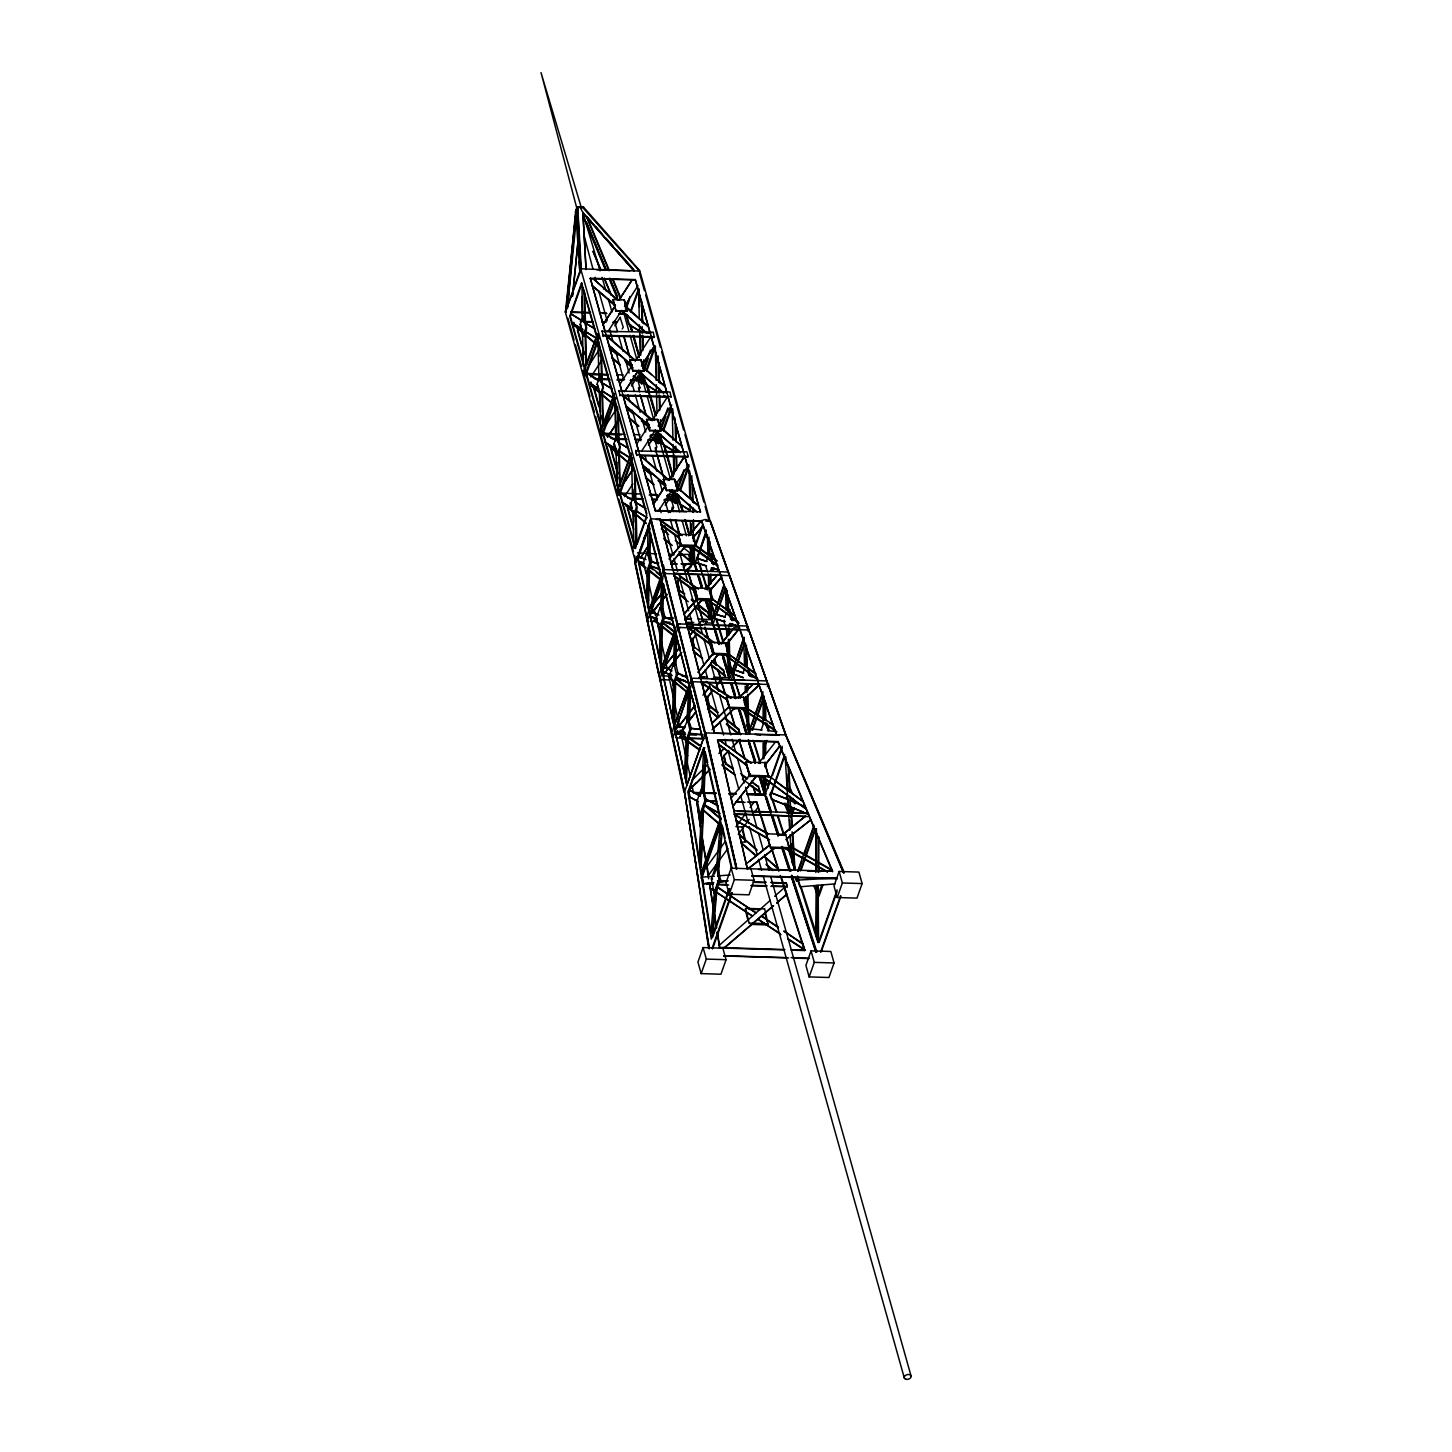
<?xml version="1.0" encoding="UTF-8"?>
<svg xmlns="http://www.w3.org/2000/svg" width="1452" height="1452" viewBox="0 0 1452 1452"><rect width="100%" height="100%" fill="white"/><g stroke="black" fill="none" stroke-linecap="round" stroke-linejoin="round"><path stroke-width="1.5" d="M765.694 781.684L764.787 789.398L763.099 783.771L763.099 777.001M763.099 758.96L763.099 743.17L765.385 744.567L766.837 740.429M761.175 729.993L763.117 724.53L763.135 695.798M765.694 789.398L763.988 783.771L764.006 776.13L768.144 787.71L765.585 779.325M764.006 758.543L764.006 743.17M764.024 717.941L764.024 695.98L757.472 714.529M764.787 789.398L764.787 778.127M764.805 766.837L764.805 762.336M764.805 755.73L764.805 741.046M764.823 720.265L764.823 700.009M765.712 766.511L765.712 762.173M765.712 753.642L765.712 741.046L764.478 744.567M765.73 720.283L765.73 702.405M836.987 891.909L819.146 942.366L817.966 942.402L818.129 885.266L818.565 942.384L837.132 889.822M818.166 872.343L818.293 836.969M818.783 871.799L818.892 836.842M672.512 720.41L673.292 683.892L673.637 685.344L670.007 673.855L673.801 663.11L675.997 664.726L677.993 673.165L687.667 677.449M674.254 638.971L673.674 666.159L674.726 663.165M673.928 696.833L674.218 683.946M673.764 726.2L674.708 682.313L677.267 677.739L686.814 681.968L676.342 677.685L677.267 677.739M675.089 664.671L675.725 634.687M674.69 726.254L675.616 682.367M675.997 664.726L676.632 634.742M646.467 598.932L647.211 572.251L647.538 573.613L645.995 573.522L643.418 562.523L647.211 551.778L648.754 551.869L651.331 562.886L647.538 573.613M647.701 554.864L647.882 526.005L650.877 519.326L664.726 573.613L663.873 574.284M647.81 583.395L648.118 572.269M649.226 532.739L649.425 526.096M647.592 607.099L648.608 570.582L651.168 566.008L660.515 569.529M648.445 608.878L649.516 570.636L648.608 570.582M657.593 563.63L651.912 561.488L650.006 553.375L650.569 533.156M659.335 656.976L660.152 627.754L660.478 629.152L658.954 629.061L656.377 618.044L660.17 607.317L661.695 607.408L664.272 618.407L660.478 629.152M660.696 608.279L661.459 581.562M660.823 636.702L661.077 627.808M660.406 666.849L661.549 626.121L664.108 621.547L673.456 625.05L663.183 621.492L664.108 621.547M661.332 666.686L662.475 626.175M672.421 619.877L664.853 617.027L662.965 608.896L663.655 584.212M576.39 218.653L567.405 308.296L576.281 209.306L565.372 312.198L635.813 562.813L634.742 555.844M702.804 810.234L701.08 867.171L699.701 858.404L700.59 836.443M701.135 823.266L701.497 814.481M702.677 785.713L703.494 765.494M703.458 793.99L705.182 751.827L707.687 762.627M701.08 867.171L703.657 804.444M704.002 795.714L705.618 756.256M684.418 773.698L686.052 740.792L686.379 742.19L682.876 731.118L688.194 718.722L690.771 729.739L686.379 742.19M688.502 691.279L686.977 722.188L687.885 722.225M685.29 774.642L686.07 758.87M688.429 711.208L688.974 700.173M685.616 779.234L687.613 738.669L690.426 733.351L689.518 733.296L701.752 734.658M690.208 686.469L688.538 720.156L691.352 728.341L699.592 729.321M686.36 782.501L688.538 738.723M689.446 720.21L690.898 691.007M712.279 924.125L710.917 932.856L714.656 889.586L715.346 893.143L720.246 879.277L717.506 865.102L716.29 864.993L711.389 878.859L714.112 893.053L715.963 893.198M716.544 867.842L720.355 823.847L701.098 878.297M712.859 917.537L713.622 908.752M714.184 902.164L715.146 891.183M717.397 865.21L717.96 858.677M718.522 852.161L719.466 841.289M720.029 834.755L720.773 826.061M712.097 936.921L716.816 884.25M718.214 868.732L722.116 825.153L725.092 838.058M717.433 884.395L712.714 936.994L729.739 888.678M718.195 875.937L722.533 827.422M575.627 211.212L565.99 312.325L575.627 216.13M572.632 294.429L578.477 236.15M572.596 296.353L578.658 235.823M577.261 209.868L541.015 72.618L581.562 208.398M582.778 212.954L634.125 270.98L582.887 212.428L586.045 269.527L582.887 212.428L580.165 207.491M650.26 519.29L704.783 732.897L651.022 518.872L660.152 519.144L714.529 733.206L741.083 734.022M807.475 870.964L832.577 871.254L778.127 741.573L717.814 739.721L717.506 740.683L720.246 740.756L750.557 762.99M720.246 740.756L751.646 763.207M745.457 763.498L745.911 762.064L764.768 762.645L768.653 777.365M749.795 776.784L745.911 762.064M764.768 762.645L768.798 776.874L749.94 776.312L745.62 763.008M775.096 742.444L758.434 763.407M777.836 742.517L778.127 741.573M746.001 864.103L769.778 844.737M774.388 848.168L747.417 869.131L717.814 739.721M766.384 835.245L766.837 833.811L785.695 834.392L789.579 849.111M770.722 848.531L757.272 804.862M785.695 834.392L785.405 835.354L777.855 835.118M761.846 776.602L805.624 808.691L762.772 776.693M782.065 835.263L805.678 816.006L781.648 835.227M808.927 816.587L734.658 813.846M827.64 871.091L827.35 872.053L782.773 847.188M831.706 869.185L831.415 870.147L788.273 845.645M651.022 518.872L649.97 521.885L650.895 521.94M660.152 519.144L659.771 520.306L671.713 528.891M648.717 621.583L647.32 621.093L664.108 573.576L729.358 575.591M678.483 534.282L681.351 546.097L695.944 546.533L696.325 545.371L693.094 534.735L678.483 534.282L681.351 546.097M665.833 573.177L664.726 573.613M668.991 559.02L680.698 545.389L678.538 536.841L661.223 524.372M680.698 545.389L669.735 557.731L660.007 519.598L682.168 535.57M706.017 571.362L673.111 569.892M674 573.431L720.646 574.847M676.16 573.903L673.655 573.123L686.814 624.632L702.496 625.122M670.86 563.739L685.525 546.224L671.078 563.031M692.713 535.897L693.094 534.735M695.544 545.19L717.361 560.926M709.393 521.649C702.695 513.935 694.945 529.454 689.773 534.808M679.754 623.961L677.068 624.324L658.972 675.507L646.503 617.3L663.219 570.037M680.643 627.5L677.975 627.863L659.789 679.3L669.372 680.044M694.891 587.897L697.74 599.694L712.351 600.148L712.732 598.986L709.483 588.332L694.891 587.897L697.74 599.694M683.928 614.323L697.087 599.004L694.927 590.456L674.291 575.591M687.25 617.336L701.933 599.821L684.727 620.167M697.087 599.004L684.037 613.779M700.826 678.465L687.867 627.718M711.117 597.534L709.556 590.946L721.208 577.37M739.159 623.162L708.213 600.021L736.237 620.185M738.505 625.739L720.228 574.538L717.778 574.466L706.18 588.405M719.248 571.761L701.37 520.851L688.593 535.77M734.403 614.976L711.934 598.805L733.532 615.212M673.347 739.721L684.527 791.957L705.4 732.933L691.697 678.175L766.511 680.934M728.105 572.034L663.981 569.601M698.884 671.332L713.513 653.291L711.063 642.274L725.655 642.728L728.795 654.507L714.184 654.053L713.749 652.601L697.777 672.276M703.893 672.421L718.377 654.18L698.92 678.302M701.715 682.004L711.934 723.06L729.213 706.598L712.206 723.278M727.506 651.748L725.891 644.924L739.685 627.936L733.913 627.754L721.081 643.98L732.28 630.186M757.617 679.717L724.657 654.38L757.835 679.01M728.142 653.799L755.984 673.601M739.032 625.758L715.945 625.522M705.4 732.933L785.859 734.912L843.721 872.797M739.939 629.297L757.617 680.189M716.671 725.583L734.494 708.14L712.079 729.793M748.56 630.023L678.737 627.427L678.084 629.297M726.399 697.341L743.569 697.16L746.582 708.522L729.648 707.995L726.399 697.341L738.56 697.704L753.915 683.565M729.648 707.995L726.635 696.651M743.569 697.16L743.787 699.301L759.632 684.237L701.534 682.458L726.599 699.428L701.171 683.075M734.276 708.848L741.809 708.376L774.606 729.467M767.763 684.473L692.604 681.714L672.875 737.543L672.058 733.75M714.184 654.053L711.063 642.274M721.299 643.29L725.455 643.363L725.891 644.924L725.655 642.728M636.248 560.69L637.737 556.443L644.87 558.838M575.428 211.665L577.116 206.928L583.541 207.128L639.715 270.616L710.155 521.214L705.781 521.087M577.569 207.418L580.709 268.801L651.149 519.417L635.813 562.813M582.76 207.582L639.588 271.143M638.953 271.034L580.709 268.801L565.372 312.198L581.326 268.929L577.733 206.983M597.335 339.587L646.739 515.369L635.05 548.457L569.765 316.246L581.472 283.158L596.028 332.798M601.89 428.34L570.346 316.264L580.564 287.46M582.07 283.176L582.179 320.965L571.144 314.013M605.284 332.581L590.292 278.221L635.304 279.601L700.427 512.229L684.654 456.146L669.063 480.067L639.642 454.803M582.143 332.454L575.21 325.92L598.823 346.211M577.206 327.626L584.339 354.034M579.983 324.595L583.504 316.391L586.626 327.535C584.085 353.653 577.914 312.489 581.453 327.662M581.943 320.819L583.504 316.391M583.123 335.739L586.027 327.517L582.887 316.373M585.682 375.85L583.468 371.222L597.661 333.688M585.174 369.008L585.973 366.775M586.681 364.724L596.082 338.135L585.047 331.183L585.918 364.597M584.757 375.814L598.043 338.243L596.754 333.651M586.172 374.471L598.95 338.28L598.097 335.194M587.025 373.382L608.098 374.471M613.053 299.511L616.011 311.091L627.355 311L624.233 299.856L613.053 299.511L616.011 311.091M601.927 331.292L653.255 332.181L654.308 337.463M603.034 336.338L602.163 330.639M615.521 305.101L592.071 285.554L615.212 306.009L602.852 324.939L614.74 306.517M607.989 331.492L621.474 310.801L646.775 333.125L650.823 333.252M604.794 426.852L616.519 408.883L615.957 406.887L591.871 386.196L591 382.076M624.233 299.856L627.21 311.436M594.013 387.448L600.547 411.696M617.209 322.017L612.726 322.326M621.637 310.365L646.775 333.125M620.222 317.607L623.253 327.39L622.2 329.005M596.808 384.417L600.311 376.213L603.451 387.357L600.547 395.579L597.407 384.435M609.531 348.825L609.84 347.917L618.171 355.068M624.886 305.392L647.882 326.319L624.56 306.281L637.972 285.754M598.75 380.642L600.311 376.213M640.441 332.472L649.97 332.762L635.304 279.601M623.815 314.086L618.897 313.832M625.431 309.276L629.932 296.535M626.574 307.788L629.496 299.529M599.93 395.561L602.834 387.339L599.712 376.195M630.422 311.69L638.39 289.22M630.985 311.835L639.025 289.093M603.506 434.547L601.582 435.636L600.293 431.044L614.486 393.51M603.397 426.616L612.181 400.008M601.582 435.636L614.868 398.084L613.561 393.474M619.822 384.326L632.183 365.378L608.896 345.376L632.019 365.831L632.346 364.942M602.489 435.673L614.777 400.897L615.811 440.609L603.052 432.569L635.649 548.475L635.504 510.65L647.138 517.638L635.504 510.65M615.775 398.102L614.74 399.5M615.376 399.227L616.374 398.12L614.868 398.084M618.733 391.132L670.062 392.004L671.114 397.285M629.696 359.787L641.04 359.679L644.016 371.258L632.836 370.932L629.696 359.787L641.04 359.679M620.022 395.724L618.969 390.461M605.593 335.358L635.268 360.858L635.577 359.969M632.836 370.932L629.859 359.334M610.838 447.27L617.971 473.679M625.558 405.634L647.81 424.184M652.765 337.409L606.246 335.993L621.783 391.223L624.814 391.314L638.463 370.187M613.615 444.239L617.136 436.036L620.258 447.18C615.485 474.586 610.403 421.933 617.354 455.402M637.029 377.429L639.915 387.666L638.862 389.263L639.915 387.666M637.972 375.396L639.279 379.988M632.8 413.602L626.665 407.74L633.326 413.475M639.116 373.073L641.838 383.745L639.116 373.073L636.139 370.514M615.575 440.464L617.136 436.036M650.333 350.132L643.817 368.536L643.599 359.824M644.634 368.862L648.318 358.426M642.927 377.593L644.016 376.231M653.727 347.191L642.165 364.688L640.895 360.114M646.031 370.532L654.308 347.101M616.755 455.383L619.659 447.162L616.519 436.017M646.648 371.367L655.505 346.338M619.314 495.495L617.1 490.867L631.293 453.333M618.389 495.459L631.674 457.906L630.386 453.296M632.11 459.286L619.804 494.733M635.559 450.955L686.887 451.826L688.175 456.436L686.506 457.416M646.521 419.61L657.865 419.501L660.841 431.081L649.643 430.754L646.521 419.61L657.865 419.501M635.794 450.283L636.847 455.547L635.976 452.48M649.153 424.764L648.844 425.654L627.21 407.068M652.402 419.791L622.835 394.98M649.643 430.754L646.684 419.156M627.645 507.111L633.635 529.363M650.841 441.662L652.946 438.649C668.501 457.253 647.937 413.965 658.645 443.568M655.269 430.01L680.407 452.77M653.854 437.27L656.885 447.034L655.832 448.65M630.44 504.062L633.943 495.876L637.083 507.002C635.359 535.207 626.211 486.638 632.328 508.654L621.873 502.083M643.327 468.016L651.803 474.731M654.798 435.219L650.895 434.638M658.518 425.037L681.514 445.964L678.175 443.096M633.943 495.876L632.6 499.67L631.566 459.322M656.25 439.357L654.217 439.756L656.25 439.357L654.961 434.765M659.916 423.893L660.642 428.358L667.866 407.903M662.185 426.598L665.869 416.161M659.734 437.415L660.823 436.054M660.351 437.433L661.332 434.62M662.838 430.355L671.133 406.923M633.562 515.206L636.466 506.984L633.344 495.858M663.473 431.19L671.586 408.248M637.138 544.191L646.557 517.62M653.291 504.407L665.815 485.022L642.528 465.021L665.651 485.476L654.525 502.519M663.328 479.432L674.672 479.323L677.648 490.903L666.468 490.576L663.328 479.432L674.672 479.323M646.031 559.564L637.138 556.425L634.851 562.886L683.91 791.939M635.468 562.922L648.5 526.041L649.752 530.906L649.08 553.321L650.006 553.375M638.081 558.131L649.334 526.259M638.608 557.895L640.641 557.514L652.148 539.89M686.56 511.812L655.397 510.886L590.292 278.221M658.428 510.977L671.931 490.286L697.377 512.139M666.468 490.576L663.491 478.978M672.095 489.832L695.526 511.14M670.661 497.092L673.528 507.311L670.134 512.52M671.604 495.041L667.72 494.46M672.748 492.718C677.83 516.64 676.469 494.097 669.771 490.159M671.024 499.579L673.056 499.179L671.768 494.587M645.995 573.522L649.788 562.795L647.211 551.778M673.056 499.179L664.726 499.379M676.668 481.483L677.449 488.181L683.946 469.776M678.247 488.507L683.42 473.897M676.559 497.237L677.031 495.858M673.528 507.311L670.171 512.266M679.663 490.177L688.702 464.622M680.28 491.012L689.137 465.983M650.169 608.678L661.459 576.789L650.278 532.993M650.06 613.779L651.621 612.036L657.829 614.377M662.874 578.84L649.607 616.392L656.377 618.933M683.456 547.84L689.573 552.54L692.277 563.213L679.028 551.814M689.718 559.456L688.593 554.41L678.011 554.537M658.954 629.061L662.747 618.334L660.17 607.317M689.573 552.54L692.277 563.213M685.798 564.882C690.553 560.817 695 565.917 687.558 569.692L703.44 622M687.849 559.401L689.882 559.002M693.439 550.235L694.256 548.003L694.619 561.906L691.043 547.495M694.963 545.952L702.223 525.515M682.93 593.287L679.5 590.565L677.558 581.508L680.171 578.313M696.252 544.046L702.096 527.512M706.38 530.143L694.818 564.61M695.871 569.347L694.746 564.701L696.67 571.017M697.014 558.403L705.781 533.61M710.155 521.123L786.04 735.384L844.32 872.797M697.014 571.035L695.091 564.737L695.871 562.505L706.598 565.971L694.982 562.505M706.997 589.712L697.377 558.258L705.981 533.937M663.328 584.14L675.307 631.075L661.168 669.318M677.195 625.758L677.83 623.888L747.453 626.012L785.695 735.384L843.394 872.797M707.941 556.715L706.271 561.434L696.47 558.276L697.976 558.276M710.445 570.926L711.534 567.841L717.96 569.638M711.335 570.945L712.442 567.859M712.859 570.945L713.948 567.859M672.712 685.29L676.505 674.563L673.801 663.11M673.637 685.344L677.993 673.165M702.369 619.46L698.557 606.863M707.923 613.434L708.322 612.345L698.231 604.431M709.629 619.024L708.322 612.345M723.822 585.138L712.351 619.296L710.808 612.018M671.441 733.714L691.533 678.647M716.907 606.41L714.039 612.78L711.444 602.308M718.413 602.144L723.677 587.261M681.079 653.636L689.174 685.344L674.781 724.294M724.312 620.167L724.82 621.656L713.186 618.207L714.693 613.96L725.383 617.136L714.693 613.96M713.186 618.207L715.6 613.978M716.072 614.123L718.286 607.88M719.756 603.723L724.911 589.149M674.98 731.572L689.464 688.865M716.526 614.577L725.8 588.35M724.494 617.118L727.053 612.417M685.453 742.135L689.863 729.684L687.268 718.667M728.65 626.629L729.739 623.543L738.959 626.52M728.269 634.869L728.105 628.172L727.942 631.203L729.448 631.203L728.995 629.823M729.557 626.629L730.646 623.543L736.182 625.322M731.064 626.629L732.153 623.543M686.76 785.641L703.167 739.25M729.122 888.624L711.298 939.081L687.939 792.012L703.621 747.671L704.855 747.762L703.53 749.722L701.824 791.068L700.064 796.059L689.264 790.051L700.445 795.968M710.917 932.856L688.557 792.066L704.238 747.707M689.174 792.102L689.882 790.106M730.156 677.685L743.787 637.41M731.481 673.492L743.297 677.648L731.481 673.492L732.97 669.263L743.86 673.056M735.456 662.675L731.735 671.477M737.689 656.358L744.386 637.41M731.282 679.863L744.277 643.109M743.388 647.356L732.988 675.035L740.702 697.958M704.02 786.675L702.169 786.53L697.269 800.397L699.991 814.572L701.842 814.717M744.622 668.337L742.952 673.056L732.97 669.263M699.991 814.572L704.892 800.705L702.169 786.53M703.403 786.621L706.126 800.814L701.225 814.681L700.935 813.12L699.701 858.404M747.435 687.576L748.706 684.001M747.943 734.385L763.026 691.733M752.1 724.348L754.26 718.232M755.712 714.148L762.917 693.766M701.334 872.543L720.519 818.275L719.793 815.098M751.936 730.193L756.02 718.649M767.346 686.596L768.707 684.491L767.963 686.596M701.897 872.743L721.19 818.184M752.553 730.193L764.151 697.359M701.715 878.351L720.228 825.988M714.33 874.122L717.506 865.102M714.112 893.053L719.012 879.186L716.29 864.993M703.077 947.575L697.94 962.113L701.171 973.602L720.936 974.219L726.073 959.681L722.842 948.174L703.077 947.575L706.307 959.082L701.171 973.602M832.577 871.254L731.136 868.187L726 882.725L729.231 894.214L748.996 894.831L754.132 880.293L750.902 868.786M729.231 894.214L734.367 879.676L731.136 868.187M770.703 811.468L765.168 794.425L782.211 746.255M767.999 788.091L769.633 781.775M772.482 775.441L782.174 748.016M712.043 948.428L731.699 892.817M712.587 948.882L732.316 892.871M771.466 799.29L788.799 806.114L771.466 799.29L769.923 794.571L770.649 792.556L788.4 799.544L789.162 811.94M784.752 754.35L770.522 794.553L771.557 797.711M771.847 792.538L784.588 756.456M786.276 798.691L787.456 795.351M793.3 807.947L791.54 812.938L790.578 807.094L807.167 813.864M794.498 807.929L791.177 817.349L790.596 815.788M797.656 871.418L813.973 825.244M798.291 871.291L801.976 860.855M804.19 854.575L813.792 827.44M816.514 936.068L816.46 885.448L815.915 936.086L797.965 878.986L796.567 881.237L798.055 877.044M800.27 870.764L815.08 828.874M800.905 870.637L815.679 828.856M818.71 893.67L821.778 884.994M822.975 884.976L818.982 896.247L817.186 896.283M811.051 950.86L805.914 965.398L809.145 976.906L828.929 977.505L834.065 962.966L830.834 951.477L811.051 950.86L814.3 962.367L809.145 976.906M839.129 871.472L833.992 886.01L837.223 897.517L856.989 898.116L862.125 883.578L858.894 872.089L839.129 871.472L842.36 882.979L837.223 897.517M820.598 952.167L840.527 895.757M821.251 951.75L840.908 896.156M642.946 562.487L638.934 563.031L645.686 568.313M657.447 623.217L654.217 619.859L674.581 635.813M656.903 621.837L650.95 621.22M679.863 592.017L677.558 581.508M679.5 590.565L684.781 593.886M662.257 671.278L663.11 674.835L680.661 653.454M661.604 642.619L667.43 669.789L669.844 666.595M668.555 676.251L663.31 675.652M677.177 650.877L680.153 646.902L664.853 665.488M696.524 634.197L692.332 639.624L696.343 634.76M701.243 621.293L707.015 621.456L701.243 621.293L698.612 624.487M692.586 638.971L694.528 648.046L691.932 638.081M711.244 619.714L698.122 618.879M674.763 734.276L685.58 734.168M699.755 750.267L680.044 736.491L684.654 735.982M681.188 734.04L685.417 734.603M681.841 738.251L675.743 737.634M717.542 669.426L720.446 677.394M723.35 669.808L724.82 676.051L723.35 669.808L711.589 660.587M722.17 654.58L729.049 678.102L722.642 657.103M688.393 790.868L710.028 769.161M715.836 793.355L693.493 792.665L715.999 792.919M732.988 769.106L726 764.242L723.804 755.802L728.831 750.412M726 764.242L724.058 755.167M748.016 740.284L755.221 762.935M751.337 781.122L758.271 786.784L752.19 782.537M748.706 784.479L760.013 792.393L758.507 786.131M764.841 794.407L747.127 794.317L764.841 794.407L759.069 775.531M677.503 730.429L678.429 734.204L684.836 726.327M712.678 690.335L707.269 697.595L706.834 696.034M715.727 679.209L721.499 679.391M709.937 707.85L707.505 696.96M739.54 733.46L738.614 728.94L725.038 718.014M694.237 606.392L709.792 618.606L694.637 605.865M684.509 792.211L709.139 948.864M707.106 866.354L725.619 840.98M702.06 835.971L708.503 875.102M709.756 884.468L716.653 927.864M756.946 850.436L738.505 833.956L756.873 849.801M741.772 841.997L745.802 842.124L742.299 826.551M754.005 802.23L756.909 801.885L758.289 807.04M778 836.062L764.805 794.661L746.963 794.117M784.588 949.935L719.611 947.956L724.857 947.285L773.281 905.758M768.253 923.69L749.395 923.109M765.204 857.551L778.399 868.949L765.204 857.007M768.09 924.107L764.587 908.535M781.43 877.335L804.771 950.134L791.431 949.735M770.867 886.319L787.22 886.827L786.24 882.889L770.703 882.417M784.534 887.825L786.712 894.523L776.856 902.981M787.22 886.827L786.24 882.889M784.026 930.932L802.72 943.818L784.007 931.44M791.267 950.134L804.608 950.552L802.883 943.401M583.541 207.128L576.988 207.4L580.709 268.801M618.897 300.147L632.092 279.927L619.677 299.166M589.367 364.688L599.259 349.533M614.759 325.774L620.367 317.171M590.873 376.994L602.925 358.535M635.268 360.858L651.149 336.301M624.65 391.75L638.136 371.077L663.582 392.947L638.299 370.641M641.385 366.122L654.779 345.576M631.475 385.96L637.192 376.994M619.732 418.358L607.68 436.834L605.974 435.346M607.68 437.052L615.775 424.637M626.502 408.193L627.137 407.232L627.7 409.228M636.648 444.13L648.99 425.2M641.621 451.136L655.106 430.464L680.571 452.316L654.598 451.536M671.75 404.945L658.192 425.944L674.853 440.246M621.765 486.22L632.89 469.178M648.391 445.419L653.999 436.816M625.122 481.265L632.164 470.502M624.505 496.657L632.872 483.825M684.636 456.4L668.9 480.503L640.641 456.237M675.797 484.351L688.575 464.767M643.526 538.474L650.151 528.528M665.216 505.242L670.824 496.638M641.457 556.461L651.803 540.616M736.291 826.333L745.239 814.064M750.176 807.493L754.169 801.813M708.34 875.52L727.906 848.494M738.342 834.374L749.141 819.382M754.35 812.43L758.452 806.622M677.322 728.033L695.163 705.2M702.968 695.218L709.465 686.887M678.465 726.926L694.927 705.835M705.327 692.531L709.229 687.54M689.083 720.555L695.744 712.006M716.562 685.362L721.735 678.737M688.829 721.19L695.508 712.642M711.153 692.64L707.269 697.595L706.598 696.633L709.683 708.485M716.326 686.016L720.192 681.042M731.082 798.328L750.466 773.88M755.966 776.493L732.697 806.477L756.855 775.64M764.95 765.041L779.724 746.183L764.877 765.422M725.655 645.614L739.449 628.625M678.429 734.204L681.115 730.9M648.427 609.695L665.125 589.421M683.583 567.006L686.215 563.812M654.779 602.326L662.003 593.578M683.329 567.659L685.961 564.465M666.994 594.34L650.913 613.688M685.417 571.943L691.969 563.993M666.74 594.975L651.966 612.798M677.304 582.143L679.863 579.039M689.373 635.704L693.33 630.894M666.214 664.163L674.436 654.199M690.589 634.56L693.384 631.184M704.383 624.65L707.015 621.456M669.59 667.248L681.768 652.456M706.761 622.109L706.108 622.908L712.569 623.108L718.813 644.525M650.932 613.942L666.849 594.467M699.319 677.412L704.129 671.713M663.11 674.835L665.978 671.477M703.095 525.751L693.148 537.349L695.944 546.533M692.913 538.039L702.714 526.622M704.982 589.367L717.778 574.466M709.32 591.636L721.916 576.97M685.38 619.006L687.486 616.646M692.078 780.196L707.723 764.587M718.867 753.461L723.659 748.669M720.101 752.644L724.512 748.216M732.008 747.236L739.939 739.304M696.252 783.318L709.774 769.814M723.804 755.802L728.468 751.156M733.133 746.491L740.048 739.594M688.647 790.233L696.488 782.664M738.324 698.412L752.354 685.054M743.551 700.009L759.051 685.253M713.259 728.232L716.907 724.893M719.393 945.198L770.213 900.422M774.642 896.265L784.697 887.408M776.675 902.854L786.875 894.105M724.693 947.684L773.571 905.794M749.45 861.345L770.141 844.81M749.032 868.242L775.386 847.75M785.895 839.583L810.688 819.944L786.512 838.748L788.636 845.3L831.56 869.657M608.842 270.635L586.39 216.693L591.345 221.575M713.313 882.598L703.131 883.814L713.876 882.653M719.321 881.872L728.251 880.801M717.633 882.199L726.599 881.128M837.078 877.952L797.711 880.093L799.889 886.791L834.973 883.887M714.475 876.228L702.06 877.135L703.385 881.636M717.578 875.883L730.156 874.975M786.04 735.384L710.5 521.141M789.017 789.271L790.795 789.235L792.756 794.498M759.414 775.531L765.767 794.407L760.648 777.637M769.923 794.571L771.121 794.553M788.4 799.544L770.649 792.556M798.418 803.628L790.178 800.524L804.154 806.241M784.098 803.137L788.708 813.955M794.28 803.519L796.077 803.482L795.496 801.94M789.961 834.773L792.175 861.199M791.576 861.199L795.043 870.002L792.756 832.686M710.554 599.458L711.008 617.59L711.916 617.608L711.589 604.776M709.03 537.186L709.465 555.172L710.046 541.65M709.465 555.172L712.133 563.322L717.324 564.701M695.091 564.737L697.613 571.035M729.013 614.94L731.263 619.024M713.513 623.108L715.219 616.592L710.845 602.29M746.419 645.414L747.072 666.867L745.457 643.272M727.234 656.54L728.414 667.702M731.826 671.223L729.92 662.711M727.506 667.684L730.12 673.274L729.285 639.352M747.544 671.096L748.923 675.325L755.693 677.558M745.475 696.869L747.217 724.838M750.775 726.381L749.813 733.786M751.555 728.868L762.082 729.993M746.31 724.838L748.996 730.646L747.907 694.528M764.823 722.515L768.398 730.665L766.384 724.548M596.718 269.745L630.059 270.762M575.99 216.275L579.892 272.849L579.239 261.65M590.129 278.675L635.141 280.018M616.174 310.655L627.355 311M570.582 311.908L590.583 312.507M599.476 312.779L606.137 312.979M619.06 313.378L624.56 313.668M571.925 312.398L589.403 312.924M602.526 313.323L606.9 313.469M571.18 314.013L582.778 320.983L582.161 296.535M581.562 320.946L582.778 320.983M580.31 321.346L593.287 321.709M601.927 321.999L606.246 322.108M583.958 321.89L592.96 322.162M584.212 322.616L593.868 327.97M628.389 315.756L625.794 314.14L628.68 324.359L639.733 330.947M572.288 323.143L582.996 329.531L581.78 329.495M629.533 324.903L631.965 331.401M639.642 331.256L640.858 331.292M604.958 331.401L616.646 331.746M584.448 331.165L596.699 338.153M603.451 335.23L654.543 336.791M603.215 335.902L604.74 335.938M598.043 338.243L598.95 338.28M583.268 362.111L583.559 351.257M632.999 370.478L644.18 370.823M583.468 371.222L584.394 371.24M616.755 374.743L623.235 374.943M591.091 374.634L606.646 375.106M639.424 379.535L637.392 379.934L633.217 376.34M594.158 378.609L598.514 378.736M602.852 378.881L609.368 379.081M618.062 379.335L624.578 379.535M631.094 379.734L636.23 379.898M601.273 379.498L610.149 379.771M616.828 379.988L623.489 380.188M630.15 380.388L634.597 380.515M598.387 380.769L586.118 372.674M644.18 382.439C636.738 352.382 644.67 395.343 644.089 378.7M601.037 382.439L612.363 388.846M643.563 382.42L642.619 373.963L645.487 384.181L656.449 391.078M589.712 383.001L598.696 389.009L597.843 385.96M646.358 384.726L655.469 415.036M646.43 391.967L666.795 392.584L650.913 336.084L652.874 337.772M645.487 384.181L659.099 392.748L659.607 388.501M620.258 395.053L671.368 396.614M621.892 395.779L668.083 397.195M600.656 421.951L599.259 391.005L600.547 395.579M649.806 430.3L660.987 430.645M600.293 431.044L601.201 431.062M603.869 433.204L624.923 434.293M633.562 434.565L640.06 434.765M610.13 434.529L621.238 434.874M610.983 438.431L626.193 438.903M634.887 439.157L641.403 439.357M647.919 439.557L653.055 439.72M613.652 439.194L626.974 439.593M635.849 439.865L640.296 440.01M649.189 440.283L653.636 440.41M615.194 440.591L616.41 440.628L603.542 432.514M660.987 442.261C653.327 410.825 662.275 461.591 660.787 434.275M617.844 442.261L627.5 447.615M660.388 442.243L659.426 433.785L662.312 444.003L673.873 450.919M615.412 449.14L616.628 449.176L605.067 442.261L616.029 449.158L616.973 485.93M673.274 450.9L674.49 450.937M618.08 450.81L629.714 457.797L619.605 486.42L618.679 450.828M637.083 454.875L688.175 456.436M639.878 455.638L687.939 457.108M631.674 457.906L632.582 457.925M631.711 464.876L632.219 460.937M616.9 481.755L616.973 462.226M666.631 490.123L677.812 490.467M617.1 490.867L618.026 490.885M620.676 493.027L641.73 494.116M650.387 494.388L656.867 494.587M649.153 495.023L658.046 495.295M627.79 498.254L643 498.726M651.694 498.98L656.032 499.125M630.458 499.016L641.566 499.361M652.674 499.688L657.121 499.833M663.782 500.032L668.229 500.16M674.908 493.88L677.195 502.065L677.667 496.493L679.736 503.844L690.172 510.432M634.433 469.54L635.268 502.102L645.995 508.49M678.828 495.241L676.251 493.607L679.736 503.844M622.745 502.628L630.077 506.875M679.99 504.37L682.404 510.868M679.119 503.826L690.698 510.759M655.56 510.432L700.572 511.812M656.231 519.489L701.425 520.959M660.478 520.161L700.499 521.377M681.732 544.936L696.325 545.371M685.29 546.914L691.588 547.114L717.542 565.79M691.134 551.669L691.642 547.513M637.482 552.849L656.395 553.865M669.354 554.283L673.692 554.392M669.481 554.718L673.982 554.846M678.483 554.991L682.985 555.118M694.455 555.699L693.983 557.078M638.789 562.45L643.236 562.577M654.362 562.922L658.809 563.049M672.149 563.467L676.596 563.594M681.042 563.739L694.365 564.138L689.464 546.714M670.715 563.993L677.249 564.193M681.605 564.32L686.088 564.338M690.444 564.465L695.689 564.737M698.122 598.533L712.732 598.986M701.697 600.529L707.995 600.711M647.792 600.021L648.699 600.057M710.609 601.945L711.516 601.963M649.425 610.802L673.946 724.929M711.008 617.59L711.916 617.608M650.115 617.427L654.199 617.554M665.07 617.88L673.873 618.153M684.908 618.479L691.515 618.679M664.907 618.316L671.514 618.516M686.941 618.988L691.352 619.115M653.963 620.494L657.012 620.585L656.25 617.608L656.885 620.585M687.123 622.327L693.747 622.527M663.564 622.037L670.225 622.236M685.761 622.726L692.423 622.926M687.722 628.172L739.794 629.769M717.324 643.163L725.437 643.418M714.42 653.364L729.013 653.799M718.141 654.87L724.439 655.07M682.168 676.233L686.651 676.36M700.082 676.777L706.815 676.977M713.531 677.195L729.213 677.667M699.918 677.213L704.402 677.34M711.643 679.264L744.567 680.262M676.287 679.826L683.057 680.026M662.148 679.826L660.243 679.772L671.586 731.572M678.393 680.316L685.163 680.534M729.884 707.305L746.818 707.814M754.75 734.44L779.016 735.166M689.972 734.295L703.131 734.694M689.809 734.73L696.379 734.93M680.044 736.491L684.981 736.654M704.202 738.505L688.502 738.033L698.975 745.348M684.037 738.324L703.93 738.941M750.23 775.35L769.106 775.931M729.412 793.337L736.11 793.536M693.439 792.483L700.118 792.701M704.583 792.828L715.745 793.173M729.122 793.572L735.819 793.772M729.249 793.772L735.946 793.972M693.257 792.901L699.955 793.101M704.42 793.246L715.564 793.591M728.958 793.99L735.638 794.19M746.8 794.534L764.641 795.079M707.941 800.814L716.707 801.087M736.454 801.685L743.043 801.885M747.435 802.03L756.746 802.303L767.291 834.791M707.759 801.232L716.544 801.504M736.291 802.103L745.076 802.375M749.45 802.502L753.842 802.647M733.95 810.76L807.784 813.011M737.416 811.359L770.703 812.358M786.258 812.848L808.455 813.519M733.714 814.3L805.533 816.478M736.11 826.787L742.135 826.968M771.157 847.115L790.015 847.678M789.725 848.64L770.867 848.059L766.529 834.773M758.543 869.476L791.903 870.492M751.973 875.701L837.187 878.297M751.827 876.173L837.223 878.896M734.367 879.676L754.132 880.293M842.36 882.979L862.125 883.578M717.415 880.783L726.309 881.055M752.935 881.872L766.257 882.272M718.141 881.237L727.107 881.509M753.951 882.326L765.131 882.671M771.847 882.87L786.077 883.306M717.796 884.286L726.78 884.558M751.464 885.321L767.182 885.793M771.665 885.938L787.383 886.41M717.578 884.704L728.686 885.048M750.884 885.72L766.42 886.192M764.424 908.952L745.566 908.371L749.232 923.526M748.978 909.315L760.34 909.66M752.426 924.47L767.763 924.942M784.752 949.517L719.775 947.539L717.342 932.202M723.731 955.688L786.73 957.612M791.104 957.612L809.218 958.284M723.659 955.979L788.69 957.957M793.191 958.084L808.873 958.574M706.307 959.082L726.073 959.681M814.3 962.367L834.065 962.966M651.912 561.488L650.986 561.434L658.228 564.156M649.788 562.795L651.331 562.886M651.168 566.008L650.242 565.953L659.589 569.474M662.965 608.896L662.039 608.842L662.166 579.566M664.853 617.027L663.945 616.973L672.53 620.204M662.747 618.334L664.272 618.407M661.114 641.748L662.039 641.802M662.076 672.857L676.215 634.615L679.99 649.407M670.007 673.855L671.296 675.452L662.039 671.35M676.505 674.563L677.431 674.617M691.352 728.341L690.444 728.287L700.427 729.485L689.773 687.703M689.863 729.684L690.771 729.739M682.876 731.118L685.072 732.715L674.291 731.481L675.198 731.536M686.796 755.421L687.703 755.476M674.363 698.285L675.289 698.339M648.173 586.209L649.08 586.263M698.503 801.577L689.301 796.767L696.906 800.978M704.892 800.705L706.126 800.814M719.012 879.186L720.864 879.331M711.389 878.859L712.605 878.968M767.491 730.665L776.185 731.499M756.601 734.603L760.431 735.021M684.146 727.488L676.033 726.581L685.035 727.652M697.377 558.276L707.178 561.434M712.133 563.322L717.905 565.191M711.534 567.841L718.903 570.219M730.356 619.024L738.033 621.492M714.094 618.207L715.89 618.788L723.005 642.111M717.669 619.369L724.82 621.656M672.53 624.995L673.873 625.449M638.971 561.434L644.416 563.467M638.862 561.688L643.69 563.503M650.696 612L658.972 615.103M650.115 616.283L657.357 619.006M748.923 675.325L756.746 678.302M685.888 681.914L689.827 683.475M791.177 807.076L803.646 812.176M664.471 667.176L671.223 670.171M663.546 667.121L672.004 670.86M677.068 673.111L686.742 677.394M662.965 671.405L672.222 675.507M705.708 798.909L718.268 805.878L705.835 799.253M705.472 805.461L720.047 813.556M704.565 805.243L719.43 813.501L708.667 766.946M767.636 838.167L736.218 820.634L769.633 839.837M786.204 848.531L827.495 871.581M768.308 833.775L734.875 814.79L767.418 833.829M628.68 324.359L642.292 332.925L642.129 326.519M647.81 336.41L651.494 338.733M594.939 329.005L584.829 322.634L583.994 290.073M571.435 322.616L582.397 329.513L583.341 366.285M663.546 395.198L667.158 397.467M599.603 380.805L585.991 372.238L586.172 375.088M611.746 388.827L601.636 382.457L600.801 349.896L613.688 395.743M588.859 382.457L598.133 388.301M611.673 396.832L602.471 391.024L603.342 424.383M612.907 397.957L601.872 391.005L602.78 426.598M662.312 444.003L675.924 452.57L675.761 446.163M628.553 448.65L618.461 442.279L617.554 406.941M630.331 457.816L619.296 450.846L620.204 486.438M633.235 500.45L619.006 491.865L632.382 500.287M635.268 502.102L645.378 508.472M706.144 681.424L731.118 697.486M772.773 724.276L745.947 707.868L744.15 701.969M713.059 686.705L730.9 698.176M747.762 709.03L765.984 720.755M769.614 723.096L773.263 725.437M741.573 709.066L776.965 731.826M780.414 933.781L757.781 919.062L781.013 934.689M787.964 938.682L804.934 949.717M788.327 939.444L804.771 950.134M717.052 886.627L756.02 912.927L716.762 886.954M778.363 927.193L761.392 915.958L778.399 927.737M688.611 737.271L700.899 745.874M726.236 763.589L733.405 768.598M740.574 773.607L747.762 778.617M741.718 775.223L746.945 778.871M680.298 735.855L699.955 749.595M721.844 764.895L734.912 774.842L723.259 766.692M742.335 779.216L760.249 791.739M675.126 531.359L680.244 535.044M697.123 547.204L715.31 560.29M661.023 525.098L678.302 537.549M676.396 573.213L698.575 589.185M679.572 576.353L686.397 581.272M689.809 583.722L696.633 588.641M673.982 576.226L694.709 591.145M768.326 775.422L802.375 800.978L775.295 781.122M768.072 775.84L771.684 778.49M746.092 764.46L718.613 744.332L746.292 765.204M714.892 643.091L692.531 626.502L686.887 626.32L711.262 644.434M694.038 628.462L700.899 633.58M704.347 636.121L712.95 642.51M731.59 656.358L754.024 673.02M688.393 628.317L711.044 645.124M649.861 566.498L661.586 575.682M691.515 599.15L694.873 601.781M649.607 567.133L652.964 569.765M656.322 572.397L661.35 576.335M691.261 599.803L694.637 602.453M697.995 605.085L706.471 611.746L698.394 605.393M639.189 562.378L645.977 567.696M649.371 570.364L661.241 579.675M679.355 593.886L686.251 599.277M649.08 570.981L659.299 578.985M678.883 594.358L688.302 601.745M663.219 622.654L674.944 631.856M694.764 647.392L699.81 651.349M662.421 622.872L674.508 632.346M711.516 661.368L716.598 665.361L714.674 658.99M719.865 667.902L723.114 670.461M692.713 650.042L702.587 658.627L694.147 652.002M711.371 664.671L725.056 675.398M662.511 627.191L674.345 636.484M711.317 665.47L724.82 676.051M676.287 678.665L689.791 689.573M709.792 705.69L718.268 712.533M676.033 679.318L687.867 688.847M709.538 706.344L716.326 711.807M724.802 718.649L738.36 729.594M687.758 692.314L668.936 677.14L687.522 692.967M707.759 708.449L717.705 717.324L707.505 709.084M726.581 723.622L738.651 733.369M726.327 724.276L738.396 734.004M618.062 300.11L593.178 278.748L616.755 299.584M606.01 335.158L635.432 360.405M644.706 368.971L651.367 374.689M656.358 378.99L664.689 386.141L642.728 366.684L644.016 371.258M624.832 360.804L633.163 367.955M615.993 353.78L609.695 348.371L610.312 347.409L610.875 349.387M627.899 364.016L631.293 366.939M611.691 357.265L620.185 364.561M633.471 375.959L642.002 383.292M585.537 335.376L599.132 347.064M611.982 358.081L620.276 365.214M639.17 381.459L641.838 383.745M623.815 396.414L652.075 420.681L667.847 396.323L683.602 452.407M641.639 420.626L649.97 427.777M641.312 420.917L649.806 428.213L648.59 423.893M592.035 385.742L615.648 406.034M628.516 417.087L638.698 425.835M650.278 435.781L658.809 443.114M630.458 419.338L638.753 426.471M650.042 436.163L652.692 438.45M676.36 486.329L698.321 505.786L676.668 487.182M658.464 480.449L665.125 486.166M646.213 470.502L649.625 473.425M658.119 480.739L661.531 483.661M669.608 490.613L672.603 493.172M615.83 451.572L608.842 445.564L615.775 452.098M619.151 454.422L632.455 465.856M645.323 476.909L653.817 484.206M667.103 495.604L675.634 502.937M619.169 455.02L632.763 466.709M645.614 477.744L653.908 484.859M666.849 495.985L675.47 503.39M661.967 528.818L668.61 534.554M675.271 540.271L681.932 545.988M661.332 528.873L664.726 531.795M645.94 522.829L625.667 505.387L646.194 523.609M663.836 538.202L672.312 545.48M682.494 554.228L692.441 562.759M664.09 538.982L670.715 544.7M705.872 805.787L720.628 818.529M704.184 804.898L720.936 819.345M702.369 809.109L719.157 823.593M740.756 842.233L756.002 855.391M766.166 864.176L772.954 870.02M702.133 809.454L718.704 823.756M741.428 843.376L756.365 856.263M766.329 864.847L772.954 870.583M595.756 226.566L601.618 233.191M606.01 238.164L613.343 246.459M616.283 249.762L633.889 269.655M586.39 216.693L633.326 269.745M832.432 871.726L777.982 742.045L717.651 740.211L747.417 869.131M803.991 804.844L805.624 808.691M586.953 216.602L609.386 270.544M612.853 278.857L620.621 297.515M612.29 278.947L620.93 299.693M586.336 221.829L606.319 269.836M609.804 278.185L617.608 296.97M586.209 222.283L606.156 270.217M609.622 278.566L617.445 297.315M582.996 215.985L605.575 270.253M609.041 278.602L617.735 299.475M593.178 251.269L600.947 269.927M604.413 278.24L611.31 294.829M592.997 251.595L600.765 270.253M604.232 278.566L611.129 295.155M789.598 789.253L790.178 790.814L788.726 767.219M792.919 798.237L794.879 803.519M818.619 868.115L819.963 871.763M785.895 803.101L786.476 804.644M787.165 806.513L789.216 812.085M813.864 885.647L816.478 892.69M710.917 523.264L746.564 624.36M701.534 520.397L776.584 735.093L758.289 683.003M713.222 559.256L711.407 553.738L709.901 553.738L713.513 564.774M766.765 722.914L769.179 730.283M710.772 574.121L711.226 575.518M705.69 565.971L707.687 572.07M723.913 621.656L726.581 629.805L726.744 636.484M747.072 666.867L746.582 665.361L751.228 676.85L749.831 675.325M772.518 798.836L776.693 811.686M778.09 815.97L783.663 833.103M789.216 850.255L791.304 856.68M793.409 863.105L795.496 869.53M797.584 875.955L798.963 880.239M801.05 886.664L816.369 933.799M772.065 799.29L776.221 812.085M777.619 816.369L783.154 833.448M788.019 848.385L795.043 870.002M817.186 938.173L818.565 942.384M815.915 936.086L817.966 942.402M797.166 881.219L795.424 877.716L796.567 881.237M766.456 796.549L771.302 811.45M772.682 815.715L778.889 834.882M783.735 849.801L790.65 871.091M792.03 875.356L816.895 952.04M772.083 815.715L778.308 834.9M782.447 847.678L790.051 871.109M791.431 875.375L816.296 952.04M764.805 794.661L770.431 811.922M771.847 816.224L778.163 835.644M781.684 846.425L789.416 870.147M791.522 876.609L816.115 952.095M781.521 846.843L789.235 870.565M791.358 877.026L815.951 952.512M772.155 849.729L778.399 868.949M771.901 849.856L778.853 871.273M780.25 875.556L804.608 950.552M758.851 788.654L760.013 792.393M699.9 564.574L701.824 570.854M703.113 575.046L707.596 589.73M716.453 618.679L723.513 641.748M743.896 708.449L746.473 716.834M748.397 723.114L750.321 729.412L748.433 725.22M754.042 741.591L760.449 762.554M726.908 654.834L728.196 659.063L728.087 654.562M729.902 664.653L740.103 697.958M743.297 708.431L747.145 721.027M753.025 740.266L760.122 763.462M747.816 726.78L748.996 730.646M728.977 669.553L730.12 673.274M699.537 577.333L702.096 585.719M706.58 600.42L709.139 608.805M714.783 627.3L719.266 642.002M723.114 654.598L729.521 675.579M731.953 683.583L735.166 694.074M740.284 710.863L747.326 733.95M755.53 760.848L748.524 739.848L755.566 762.935M698.303 575.228L702.133 587.824M705.981 600.42L719.303 644.089M722.515 654.598L729.557 677.685M731.354 683.583L735.837 698.267M739.032 708.757L746.727 733.95M697.958 575.228L701.806 587.806M705.636 600.402L718.976 644.089M731.009 683.565L735.492 698.267M738.705 708.757L746.382 733.932M697.795 575.645L701.643 588.241M705.472 600.838L707.396 607.136M730.846 684.001L735.329 698.684M738.542 709.193L746.219 734.367M748.669 742.371L755.058 763.371M758.906 775.949L764.024 792.738M708.086 613.016L709.792 618.606M744.386 701.28L746.582 708.522M709.102 589.494L711.335 596.826M711.934 598.805L712.351 600.148M728.36 653.091L728.795 654.507M738.614 728.94L740.375 734.748M705 627.155L713.386 654.743M718.304 670.951L725.238 693.784M727.143 700.082L735.438 727.361M739.141 739.576L745.13 759.305M746.419 763.534L750.267 776.203M753.878 788.091L755.548 794.571L752.989 786.167M687.086 569.093L691.533 583.777M692.822 587.969L696.633 600.565M704.801 627.464L707.995 637.954M709.266 642.147L713.095 654.743M714.366 658.936L716.272 665.234M721.245 681.623L725.074 694.219M726.345 698.412L728.995 707.287M730.81 713.113L734.639 725.71M738.977 739.994L744.713 758.888M746.618 765.186L749.813 775.677M583.486 214.86L600.112 270.871M602.035 277.332L605.865 290.255M663.382 565.137L664.308 568.44M639.552 273.212L644.452 290.654M645.686 295.01L660.388 347.318M661.604 351.674L683.656 430.119M684.89 434.475L703.875 502.029M705.109 506.403L708.776 519.471M642.474 320.039L643.526 323.742M658.772 378.01L660.333 383.564M693.965 503.227L691.805 497.637L693.076 502.21L692.677 486.747M658.591 379.516L659.444 382.566L658.936 362.691M656.54 390.769L657.103 392.766M673.365 450.592L673.928 452.588L673.764 446.653M657.702 419.955L660.841 431.081M674.508 479.777L677.648 490.903M630.622 324.558L632.437 331.074M633.671 335.412L639.152 354.941M647.701 385.325L649.516 391.84M650.75 396.178L656.231 415.708M664.78 446.091L672.712 474.296M681.242 504.679L683.075 511.195M685.507 519.87L689.791 535.062M633.181 335.739L639.261 357.373L633.09 335.485M663.764 444.548L672.893 477.018L666.885 455.746M684.836 519.526L689.101 534.681L684.908 519.834M630.023 324.576L631.856 331.129M646.467 383.092L655.469 415.145M663.274 442.933L665.688 451.463M678.302 496.33L682.494 511.285M626.992 316.191L629.279 324.377M644.543 378.682L646.104 384.199M660.751 436.308L662.911 444.022M675.253 492.627L677.812 502.083M694.619 561.906L692.078 552.468L693.657 547.985L694.02 561.888M623.924 313.523L628.825 330.965M630.059 335.321L636.793 359.297M639.86 370.187L645.977 391.986M647.211 396.342L653.944 420.318M657.012 431.208L670.479 479.142M674.164 492.228L679.663 511.848M682.113 520.56L686.415 535.806M623.797 335.63L629.95 357.573M635.413 376.921L636.611 381.204M638.408 387.611L639.606 391.877M640.695 395.743L646.213 415.381M655.233 447.434L656.431 451.699M657.502 455.583L663.637 477.345M669.045 496.566L670.243 500.849M672.04 507.256L673.238 511.521M675.543 519.725L679.845 535.026M623.616 335.993L629.115 355.54M640.096 394.599L645.577 414.129M655.342 448.85L662.657 474.895M675.47 520.469L679.137 533.483M608.315 298.985L612 312.053M614.45 320.783L617.517 331.673M618.733 336.029L623.035 351.293M625.485 360.005L629.152 373.091M630.985 379.625L634.052 390.534M635.286 394.89L640.187 412.332M642.02 418.866L645.704 431.952M648.155 440.664L651.204 451.572M652.438 455.928L656.721 471.174M659.172 479.904L662.239 490.794M664.689 499.524L668.374 512.592M670.207 519.144L673.274 530.034M674.49 534.39L678.175 547.477M679.391 551.833L687.976 582.361M689.192 586.717L702.677 634.669M703.911 639.025L709.429 658.645M710.645 663.001L718.613 691.333M719.829 695.708L730.864 734.93M732.098 739.304L735.765 752.372M737.598 758.924L744.35 782.9M745.566 787.256L757.218 828.675M758.434 833.031L763.335 850.473M764.569 854.829L768.852 870.093M770.685 876.627L911.003 1375.806M599.204 292.542L607.172 320.874M609.622 329.604L612.69 340.494M615.757 351.402L623.707 379.734M628.008 394.998L629.841 401.532M632.292 410.244L640.877 440.773M645.16 456.019L646.394 460.393M648.844 469.105L657.411 499.615M659.861 508.345L661.096 512.701M664.762 525.787L672.73 554.12M673.964 558.476L677.63 571.562M679.463 578.096L688.665 610.802M689.882 615.158L692.949 626.048M694.183 630.404L703.984 665.288M705.2 669.644L707.65 678.374M708.885 682.73L718.686 717.597M719.92 721.971L723.586 735.039M724.82 739.395L726.036 743.769M728.487 752.481L738.905 789.543M740.738 796.077L748.089 822.231M749.323 826.587L757.291 854.938M758.507 859.294L761.574 870.184M763.407 876.736L904.342 1378.075M643.944 467.054L644.507 469.05M622.69 394.527L638.59 451.046M639.515 454.349L655.397 510.886M597.825 339.224L600.275 348.026M615.249 401.169L617.644 409.718M618.243 411.86L646.83 513.663M581.472 283.158L596.1 335.249M615.557 406.469L616.592 410.19M581.871 329.187L583.722 335.757M634.179 515.224L632.89 510.65L633.852 547.84M601.673 415.653L604.068 424.202M619.096 477.617L620.403 482.336M577.388 330.294L581.653 345.485M593.251 386.722L598.75 406.251M601.8 417.105L603.016 421.443M610.33 447.488L616.428 469.178M627.409 508.254L632.292 525.606M573.903 322.29L575.046 326.373M590.837 382.511L591.871 386.196M567.968 318.297L574.085 340.095M575.319 344.451L581.435 366.249M582.669 370.605L590.02 396.759M591.236 401.115L594.304 412.005M595.538 416.361L617.59 494.823M618.806 499.179L633.508 551.488M584.194 235.986L592.852 268.62M595.157 277.314L596.318 281.67M723.659 756.801L725.637 764.424M677.449 585.337L679.082 591.636M679.917 647.538L679.899 650.115L677.322 640.205M692.513 698.176L694.564 706.071M670.189 559.492L672.948 570.346M712.369 724.784L714.529 733.206M665.27 575.736L691.007 676.523M700.88 731.209L703.022 739.631L647.882 526.005M765.022 913.653L766.837 921.131M742.68 831.433L745.076 841.307M662.348 565.699L663.582 570.781M745.239 909.206L747.98 920.568M670.933 673.891L671.296 675.452M736.345 866.971L705.908 735.129L736.218 867.08M704.783 732.879L736.237 869.113M726.091 842.36L732.044 868.151M703.621 747.671L731.391 867.987M705.545 732.443L736.872 868.804M646.158 570.509L652.892 601.981M654.217 609.332L655.614 615.866M657.066 621.402L660.224 636.158M668.719 675.815L673.256 697.033M674.654 703.567L679.79 727.506M680.08 730.102L690.39 777.001M692.096 786.149L693.493 792.665M637.737 556.443L648.99 608.824M674.944 729.612L686.905 785.26L637.138 556.425M635.922 565.1L645.251 608.624M635.304 563.34L671.423 732.008M671.895 734.186L684.527 791.957L708.703 948.392M700.663 827.168L696.579 800.052L700.499 827.604M701.915 836.515L708.63 878.823M709.338 883.27L716.399 927.81M717.106 932.257L719.611 947.956M689.428 793.681L689.918 796.803M684.89 794.208L685.925 801.141M686.651 805.37L694.782 856.934M695.508 861.254L699.029 883.723M699.755 888.079L700.463 892.653M701.171 897.027L701.879 901.583M702.587 905.975L709.32 948.446M790.541 796.64L790.777 800.524M791.667 815.135L792.338 826.115M788.019 765.349L789.634 791.739M789.906 796.132L791.83 827.313M792.102 831.814L794.444 870.002M785.768 756.583L786.294 765.313M786.839 774.043L787.764 789.325M789.652 820.144L790.197 828.783M791.122 843.902L792.048 859.039M785.169 756.746L789.688 830.362M576.753 218.671L577.134 225.459M577.805 236.767L578.586 250.343M747.78 690.535L746.691 684.545L746.945 692.531M747.054 696.524L748.089 730.646M745.076 653.6L745.457 666.232M746.51 701.171L746.637 705.472M746.764 709.774L747.018 718.377M743.733 638.844L744.549 666.232M745.148 686.124L745.348 692.568M693.239 508.146L693.348 512.429M693.53 519.725L693.82 530.597M693.929 534.953L694.092 541.469M691.787 475.639L692.459 501.684M692.622 508.127L692.731 512.411M692.967 521.304L693.475 541.306M689.664 470.993L690.335 497.092M691.025 523.464L691.315 534.499M689.065 471.065L689.754 497.746M689.918 504.316L690.081 510.723M690.372 521.595L690.698 534.626M675.815 424.728L676.269 442.388M676.668 457.725L676.941 468.597M677.285 481.647L677.449 488.181M675.035 417.976L675.597 439.684M676.033 457.035L676.378 470.375M676.995 494.079L677.195 502.065M672.802 408.992L673.02 417.686M673.982 454.803L674.436 472.481M672.185 409.028L672.984 440.137M673.111 444.493L673.891 474.804M659.789 395.724L660.134 408.774M660.406 419.646L660.642 428.358M658.155 355.976L658.827 382.039M658.99 388.483L659.099 392.748M659.172 394.98L659.571 410.553M656.141 355.704L656.703 377.429M655.324 346.974L656.177 380.315M656.286 384.671L657.012 412.822M642.183 305.083L642.637 322.725M642.982 335.902L643.254 346.774M641.457 300.51L642.02 322.217M642.347 335.158L642.746 350.731M643.036 361.838L643.218 368.518M639.17 289.347L639.606 306.735M640.35 335.158L640.858 355.032M638.553 289.384L639.297 318.26M639.479 324.849L640.259 355.159M635.159 473.897L635.885 502.12M636.103 510.668L636.956 544.028M632.945 489.342L633.181 498.236M633.508 511.177L633.78 522.048M618.28 411.914L619.06 442.297M615.503 405.072L616.356 438.413M601.527 354.252L602.253 382.475M603.433 428.576L602.997 434.91M598.587 341.293L598.968 356.357M599.876 391.532L600.384 411.079M597.934 339.677L598.968 380.025M584.648 292.269L585.428 322.653M585.664 331.201L586.517 364.561M586.735 372.692L586.771 374.489M728.196 595.193L728.595 610.875M729.013 628.172L729.176 634.887M727.18 590.637L727.688 610.875M728.378 639.352L729.213 673.274M726.49 589.203L726.744 599.749M727.815 643.309L727.924 647.81M725.546 587.987L726.091 610.185M726.908 643.182L727.125 652.093M710.845 574.556L711.081 583.758M711.19 588.133L711.444 598.533M709.955 574.72L710.173 583.813M710.282 588.133L710.391 592.87M707.396 534.518L707.886 554.501M708.358 574.121L708.685 587.479M709.012 600.856L709.284 612M816.423 828.965L816.46 870.891M815.824 828.965L815.861 872.561M600.112 293.485A3.521 2.36 -15.7 0 1 599.186 291.308M603.415 288.948A3.521 2.36 -15.7 0 1 605.992 290.872M691.805 546.424L716.616 564.283L691.805 546.424M747.653 626.484L747.145 627.899L747.653 626.484M748.905 630.041L748.397 631.438L748.905 630.041M706.888 883.959L713.313 884.159L706.888 883.959M710.609 888.406L752.426 916.103L710.609 888.406M729.63 609.441L728.105 609.423L731.735 620.476L733.242 620.476L729.63 609.441M905.957 1379.291A3.521 2.36 -15.7 0 0 911.13 1376.405A3.521 2.36 -15.7 0 0 905.921 1375.135A3.521 2.36 -15.7 0 0 905.957 1379.291"/></g></svg>
